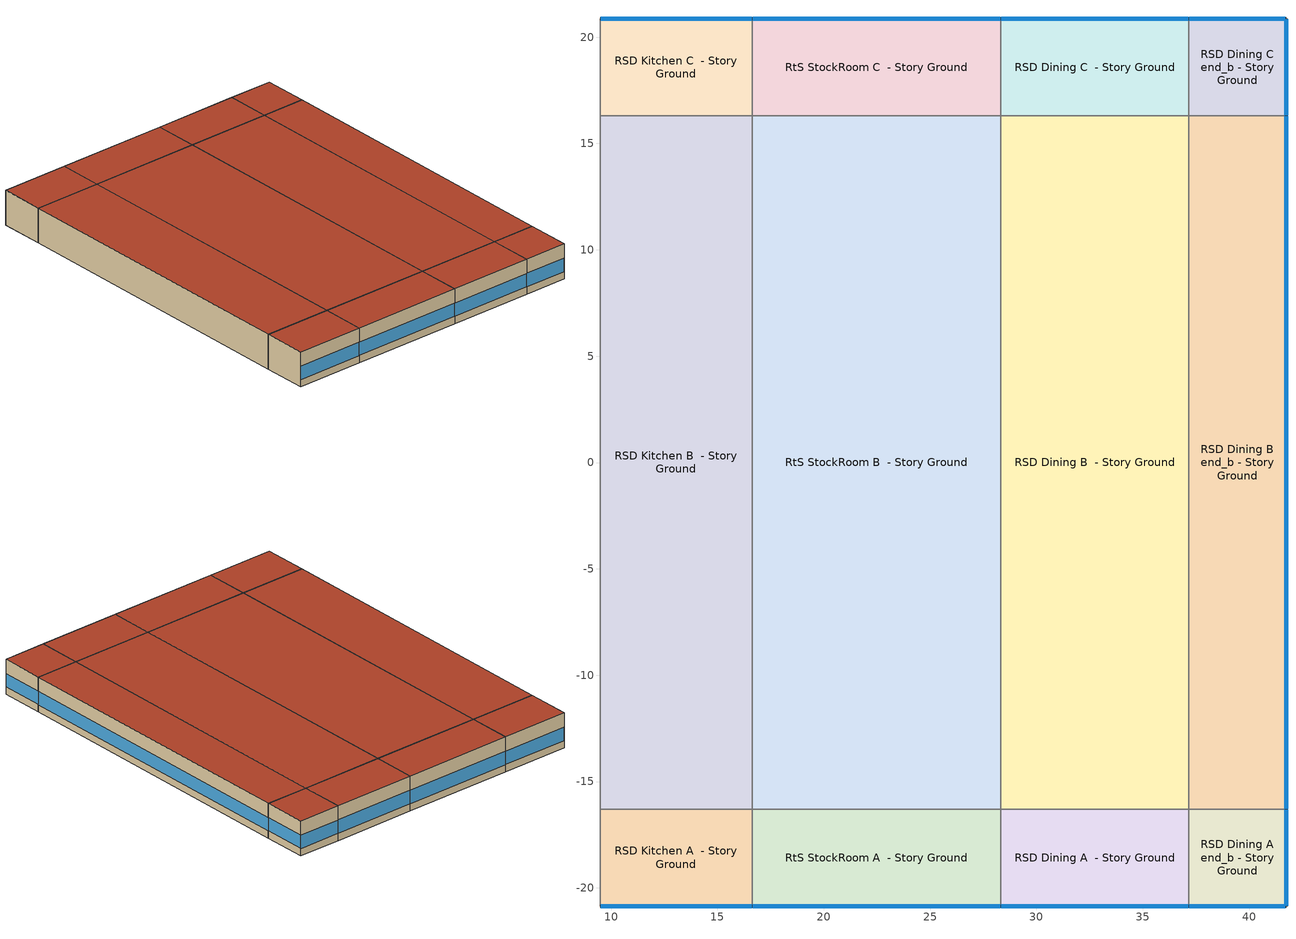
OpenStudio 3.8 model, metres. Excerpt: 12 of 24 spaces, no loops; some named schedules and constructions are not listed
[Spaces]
RSD Kitchen A  - Story Ground
 floor ground (Foundation F 126 Perim 716 Area 3276): 9.48,-20.87 9.48,-16.3 16.65,-16.3 16.65,-20.87 z0
 wall outside: 9.48,-20.87 16.65,-20.87 z0:3.66
 wall to RSD LobbyWaiting A  - Story Ground: 9.48,-16.3 9.48,-20.87 z0:3.66
 wall to RSD Kitchen B  - Story Ground: 16.65,-16.3 9.48,-16.3 z0:3.66
 wall to RtS StockRoom A  - Story Ground: 16.65,-20.87 16.65,-16.3 z0:3.66
 window (Window U-1.01 SHGC 0.74): 9.51,-20.87 16.62,-20.87 z0.76:2.16
 roof outside: 16.65,-20.87 16.65,-16.3 9.48,-16.3 9.48,-20.87 z3.66
RSD Kitchen B  - Story Ground
 floor ground (Foundation F 126 Perim 0 Area 23351): 9.48,-16.3 9.48,16.3 16.65,16.3 16.65,-16.3 z0
 wall to RSD LobbyWaiting B  - Story Ground: 9.48,16.3 9.48,-16.3 z0:3.66
 wall to RSD Kitchen C  - Story Ground: 16.65,16.3 9.48,16.3 z0:3.66
 wall to RtS StockRoom B  - Story Ground: 16.65,-16.3 16.65,16.3 z0:3.66
 roof outside: 16.65,-16.3 16.65,16.3 9.48,16.3 9.48,-16.3 z3.66
RSD Kitchen C  - Story Ground
 floor ground (Foundation F 126 Perim 716 Area 3276): 9.48,16.3 9.48,20.87 16.65,20.87 16.65,16.3 z0
 wall outside: 16.65,20.87 9.48,20.87 z0:3.66
 wall to RSD LobbyWaiting C  - Story Ground: 9.48,20.87 9.48,16.3 z0:3.66
 wall to RtS StockRoom C  - Story Ground: 16.65,16.3 16.65,20.87 z0:3.66
 window (Window U-1.01 SHGC 0.74): 16.62,20.87 9.51,20.87 z0.76:2.16
 roof outside: 16.65,16.3 16.65,20.87 9.48,20.87 9.48,16.3 z3.66
RtS StockRoom A  - Story Ground
 floor ground (Foundation F 126 Perim 1169 Area 5343): 16.65,-20.87 16.65,-16.3 28.33,-16.3 28.33,-20.87 z0
 wall outside: 16.65,-20.87 28.33,-20.87 z0:3.66
 wall to RtS StockRoom B  - Story Ground: 28.33,-16.3 16.65,-16.3 z0:3.66
 wall to RSD Dining A  - Story Ground: 28.33,-20.87 28.33,-16.3 z0:3.66
 window (Window U-1.01 SHGC 0.74): 16.67,-20.87 28.31,-20.87 z0.76:2.16
 roof outside: 28.33,-20.87 28.33,-16.3 16.65,-16.3 16.65,-20.87 z3.66
RtS StockRoom B  - Story Ground
 floor ground (Foundation F 126 Perim 0 Area 38088): 16.65,-16.3 16.65,16.3 28.33,16.3 28.33,-16.3 z0
 wall to RtS StockRoom C  - Story Ground: 28.33,16.3 16.65,16.3 z0:3.66
 wall to RSD Dining B  - Story Ground: 28.33,-16.3 28.33,16.3 z0:3.66
 roof outside: 28.33,-16.3 28.33,16.3 16.65,16.3 16.65,-16.3 z3.66
RtS StockRoom C  - Story Ground
 floor ground (Foundation F 126 Perim 1169 Area 5343): 16.65,16.3 16.65,20.87 28.33,20.87 28.33,16.3 z0
 wall outside: 28.33,20.87 16.65,20.87 z0:3.66
 wall to RSD Dining C  - Story Ground: 28.33,16.3 28.33,20.87 z0:3.66
 window (Window U-1.01 SHGC 0.74): 28.31,20.87 16.67,20.87 z0.76:2.16
 roof outside: 28.33,16.3 28.33,20.87 16.65,20.87 16.65,16.3 z3.66
RSD Dining A  - Story Ground
 floor ground (Foundation F 126 Perim 883 Area 4038): 28.33,-20.87 28.33,-16.3 37.16,-16.3 37.16,-20.87 z0
 wall outside: 28.33,-20.87 37.16,-20.87 z0:3.66
 wall to RSD Dining B  - Story Ground: 37.16,-16.3 28.33,-16.3 z0:3.66
 wall to RSD Dining A end_b - Story Ground: 37.16,-20.87 37.16,-16.3 z0:3.66
 window (Window U-1.01 SHGC 0.74): 28.36,-20.87 37.14,-20.87 z0.76:2.16
 roof outside: 37.16,-20.87 37.16,-16.3 28.33,-16.3 28.33,-20.87 z3.66
RSD Dining B  - Story Ground
 floor ground (Foundation F 126 Perim 0 Area 28789): 28.33,-16.3 28.33,16.3 37.16,16.3 37.16,-16.3 z0
 wall to RSD Dining C  - Story Ground: 37.16,16.3 28.33,16.3 z0:3.66
 wall to RSD Dining B end_b - Story Ground: 37.16,-16.3 37.16,16.3 z0:3.66
 roof outside: 37.16,-16.3 37.16,16.3 28.33,16.3 28.33,-16.3 z3.66
RSD Dining C  - Story Ground
 floor ground (Foundation F 126 Perim 883 Area 4038): 28.33,16.3 28.33,20.87 37.16,20.87 37.16,16.3 z0
 wall outside: 37.16,20.87 28.33,20.87 z0:3.66
 wall to RSD Dining C end_b - Story Ground: 37.16,16.3 37.16,20.87 z0:3.66
 window (Window U-1.01 SHGC 0.74): 37.14,20.87 28.36,20.87 z0.76:2.16
 roof outside: 37.16,16.3 37.16,20.87 28.33,20.87 28.33,16.3 z3.66
RSD Dining A end_b - Story Ground
 floor ground (Foundation F 126 Perim 914 Area 209): 37.16,-20.87 37.16,-16.3 41.74,-16.3 41.74,-20.87 z0
 wall outside: 37.16,-20.87 41.74,-20.87 41.74,-16.3 z0:3.66
 wall to RSD Dining B end_b - Story Ground: 41.74,-16.3 37.16,-16.3 z0:3.66
 window (Window U-1.01 SHGC 0.74): 37.19,-20.87 41.71,-20.87 / 41.74,-20.84 41.74,-16.32 z0.76:2.17
 roof outside: 41.74,-20.87 41.74,-16.3 37.16,-16.3 37.16,-20.87 z3.66
RSD Dining B end_b - Story Ground
 floor ground (Foundation F 126 Perim 3259 Area 14901): 37.16,-16.3 37.16,16.3 41.74,16.3 41.74,-16.3 z0
 wall outside: 41.74,-16.3 41.74,16.3 z0:3.66
 wall to RSD Dining C end_b - Story Ground: 41.74,16.3 37.16,16.3 z0:3.66
 window (Window U-1.01 SHGC 0.74): 41.74,-16.27 41.74,16.27 z0.76:2.15
 roof outside: 41.74,-16.3 41.74,16.3 37.16,16.3 37.16,-16.3 z3.66
RSD Dining C end_b - Story Ground
 floor ground (Foundation F 126 Perim 914 Area 209): 37.16,16.3 37.16,20.87 41.74,20.87 41.74,16.3 z0
 wall outside: 41.74,16.3 41.74,20.87 37.16,20.87 z0:3.66
 window (Window U-1.01 SHGC 0.74): 41.71,20.87 37.19,20.87 / 41.74,16.32 41.74,20.84 z0.76:2.17
 roof outside: 41.74,16.3 41.74,20.87 37.16,20.87 37.16,16.3 z3.66
[Schedule:Ruleset]
Name | Default Day Schedule | Summer Design Day Schedule | Winter Design Day Schedule
DEER Activity 161W/person | DEER Activity 161W/person Default | DEER Activity 161W/person Summer Design Day | DEER Activity 161W/person Winter Design Day
D17_RSD_Din_LF_Yr | D17_RSD_Din_LF_Yr Default | D17_RSD_Din_LF_Yr Summer Design Day | D17_RSD_Din_LF_Yr Winter Design Day
D_RSD_Ktchn_Occup_Yr | D_RSD_Ktchn_Occup_Yr Default | D_RSD_Ktchn_Occup_Yr Summer Design Day | D_RSD_Ktchn_Occup_Yr Winter Design Day
DEER Activity 220W/person | DEER Activity 220W/person Default | DEER Activity 220W/person Summer Design Day | DEER Activity 220W/person Winter Design Day
D17_RSD_Ktchn_LF_Yr | D17_RSD_Ktchn_LF_Yr Default | D17_RSD_Ktchn_LF_Yr Summer Design Day | D17_RSD_Ktchn_LF_Yr Winter Design Day
D_RSD_Ktchn_Misc_Yr | D_RSD_Ktchn_Misc_Yr Default | D_RSD_Ktchn_Misc_Yr Summer Design Day | D_RSD_Ktchn_Misc_Yr Winter Design Day
D_RSD_Ktchn_Cook_Yr | D_RSD_Ktchn_Cook_Yr Default | D_RSD_Ktchn_Cook_Yr Summer Design Day | D_RSD_Ktchn_Cook_Yr Winter Design Day
D17_RtS_Stock_LF_Yr | D17_RtS_Stock_LF_Yr Default | D17_RtS_Stock_LF_Yr Summer Design Day | D17_RtS_Stock_LF_Yr Winter Design Day
D17_RSD_Din_LF_Yr BPR Adjusted | D17_RSD_Din_LF_Yr Default 1 | D17_RSD_Din_LF_Yr Summer Design Day 1 | D17_RSD_Din_LF_Yr Winter Design Day 1
D17_RSD_Ktchn_LF_Yr BPR Adjusted | D17_RSD_Ktchn_LF_Yr Default 1 | D17_RSD_Ktchn_LF_Yr Summer Design Day 1 | D17_RSD_Ktchn_LF_Yr Winter Design Day 1
D17_RSD_LobWt_LF_Yr BPR Adjusted | D17_RSD_LobWt_LF_Yr Default 1 | D17_RSD_LobWt_LF_Yr Summer Design Day 1 | D17_RSD_LobWt_LF_Yr Winter Design Day 1
D17_RtS_Stock_LF_Yr BPR Adjusted | D17_RtS_Stock_LF_Yr Default 1 | D17_RtS_Stock_LF_Yr Summer Design Day 1 | D17_RtS_Stock_LF_Yr Winter Design Day 1
D_RSD_Ktchn_Misc_Yr BPR Adjusted | D_RSD_Ktchn_Misc_Yr Default 1 | D_RSD_Ktchn_Misc_Yr Summer Design Day 1 | D_RSD_Ktchn_Misc_Yr Winter Design Day 1
[Schedule:Day]
Clothing Schedule Default Winter Clothes; D_RSD_Din_Occup_Yr Summer Design Day; D17_RSD_Din_LF_Yr Summer Design Day; D_RSD_Din_Misc_Yr Summer Design Day; D_RSD_Ktchn_Occup_Yr Summer Design Day; D17_RSD_Ktchn_LF_Yr Summer Design Day; D_RSD_Ktchn_Misc_Yr Summer Design Day; D_RSD_Ktchn_Cook_Yr Summer Design Day; D17_RSD_LobWt_LF_Yr Summer Design Day; D17_RSD_Restrm_LF_Yr Summer Design Day; D_RtS_All_Occup_Yr Summer Design Day; D17_RtS_Sales_LF_Yr Summer Design Day; D_RtS_All_Misc_Yr Summer Design Day; D17_RtS_Stock_LF_Yr Summer Design Day; Building Hours of Operation NonResidential Winter Design Day; Building Hours of Operation NonResidential Summer Design Day; D17_RSD_Din_LF_Yr Summer Design Day 1; D17_RSD_Ktchn_LF_Yr Summer Design Day 1; D17_RSD_LobWt_LF_Yr Summer Design Day 1; D17_RSD_Restrm_LF_Yr Summer Design Day 1; D17_RtS_Sales_LF_Yr Summer Design Day 1; D17_RtS_Stock_LF_Yr Summer Design Day 1; D_RSD_Din_Misc_Yr Summer Design Day 1; D_RSD_Ktchn_Misc_Yr Summer Design Day 1; D_RtS_All_Misc_Yr Summer Design Day 1: 24, 0, 1
Clothing Schedule Summer Clothes: 24, 0, 0.5
Air Velocity Schedule Default: 24, 0, 0.2
Work Efficiency Schedule Default; D_RSD_Din_Occup_Yr Winter Design Day; D17_RSD_Din_LF_Yr Winter Design Day; D_RSD_Din_Misc_Yr Winter Design Day; D_RSD_Ktchn_Occup_Yr Winter Design Day; D17_RSD_Ktchn_LF_Yr Winter Design Day; D_RSD_Ktchn_Misc_Yr Winter Design Day; D_RSD_Ktchn_Cook_Yr Winter Design Day; D17_RSD_LobWt_LF_Yr Winter Design Day; D17_RSD_Restrm_LF_Yr Winter Design Day; D_RtS_All_Occup_Yr Winter Design Day; D17_RtS_Sales_LF_Yr Winter Design Day; D_RtS_All_Misc_Yr Winter Design Day; D17_RtS_Stock_LF_Yr Winter Design Day; D17_RSD_Din_LF_Yr Winter Design Day 1; D17_RSD_Ktchn_LF_Yr Winter Design Day 1; D17_RSD_LobWt_LF_Yr Winter Design Day 1; D17_RSD_Restrm_LF_Yr Winter Design Day 1; D17_RtS_Sales_LF_Yr Winter Design Day 1; D17_RtS_Stock_LF_Yr Winter Design Day 1; D_RSD_Din_Misc_Yr Winter Design Day 1; D_RSD_Ktchn_Misc_Yr Winter Design Day 1; D_RtS_All_Misc_Yr Winter Design Day 1: 24, 0, 0
D_RSD_Din_Occup_Yr Default; D_RSD_Ktchn_Occup_Yr Default: Average, 0, 15, 0.075, 0, 30, 0.0625, 0, 45, 0.05, 1, 0, 0.0375, 1, 15, 0.025, 1, 30, 0.0125, 1, 45, 0, 8, 0, 0, 8, 15, 0.025, 8, 30, 0.05, 8, 45, 0.075, 9, 0, 0.1, 9, 15, 0.125, 9, 30, 0.15, 9, 45, 0.175, 10, 0, 0.2, 11, 0, 0.2, 11, 15, 0.235, 11, 30, 0.27, 11, 45, 0.305, 12, 0, 0.34, 12, 15, 0.457778, 12, 30, 0.575556, 12, 45, 0.693333, 13, 0, 0.811111, 13, 7, 0.87, 13, 22, 0.8, 13, 37, 0.73, 13, 52, 0.66, 14, 7, 0.59, 14, 22, 0.5275, 14, 37, 0.465, 14, 52, 0.4025, 15, 7, 0.34, 17, 7, 0.34, 17, 22, 0.393333, 17, 37, 0.446667, 17, 52, 0.5, 18, 7, 0.553333, 18, 15, 0.58, 18, 30, 0.6225, 18, 45, 0.665, 19, 0, 0.7075, 19, 15, 0.75, 19, 30, 0.7075, 19, 45, 0.665, 20, 0, 0.6225, 20, 15, 0.58, 20, 30, 0.52, 20, 45, 0.46, 21, 0, 0.4, 21, 15, 0.34, 21, 30, 0.3185, 21, 45, 0.297, 22, 0, 0.2755, 22, 15, 0.254, 22, 30, 0.2155, 22, 45, 0.177, 23, 0, 0.1385, 23, 15, 0.1, 23, 45, 0.1, 24, 0, 0.0875
D_RSD_Din_Occup_Yr Wknd Day; D_RSD_Ktchn_Occup_Yr Wknd Day: Average, 0, 15, 0.4, 0, 30, 0.375, 0, 45, 0.35, 1, 0, 0.325, 1, 15, 0.3, 1, 30, 0.275, 1, 45, 0.25, 2, 0, 0.2125, 2, 15, 0.175, 2, 30, 0.1375, 2, 45, 0.1, 3, 0, 0.075, 3, 15, 0.05, 3, 30, 0.025, 3, 45, 0, 6, 45, 0, 7, 0, 0.0375, 7, 15, 0.075, 7, 30, 0.1125, 7, 45, 0.15, 8, 0, 0.175, 8, 15, 0.2, 8, 30, 0.225, 8, 45, 0.25, 9, 45, 0.25, 10, 0, 0.2725, 10, 15, 0.295, 10, 30, 0.3175, 10, 45, 0.34, 11, 0, 0.455, 11, 15, 0.57, 11, 30, 0.685, 11, 45, 0.8, 14, 15, 0.8, 14, 30, 0.75, 14, 45, 0.7, 15, 0, 0.65, 15, 15, 0.6, 15, 30, 0.55, 15, 45, 0.5, 16, 0, 0.45, 16, 15, 0.4, 16, 45, 0.4, 17, 0, 0.385, 17, 15, 0.37, 17, 30, 0.355, 17, 45, 0.34, 18, 0, 0.455, 18, 15, 0.57, 18, 30, 0.685, 18, 45, 0.8, 19, 0, 0.8125, 19, 15, 0.825, 19, 30, 0.8375, 19, 45, 0.85, 20, 0, 0.8625, 20, 15, 0.875, 20, 30, 0.8875, 20, 45, 0.9, 21, 0, 0.9125, 21, 15, 0.925, 21, 30, 0.9375, 21, 45, 0.95, 22, 0, 0.925, 22, 15, 0.9, 22, 30, 0.875, 22, 45, 0.85, 23, 0, 0.75, 23, 15, 0.65, 23, 30, 0.55, 23, 45, 0.45, 24, 0, 0.425
DEER Activity 161W/person Default; autogen DEER Activity 161W/person 0_day_sch: Average, 24, 0, 161
DEER Activity 161W/person Winter Design Day; DEER Activity 161W/person Summer Design Day: 24, 0, 161
D17_RSD_Din_LF_Yr Default; D17_RSD_LobWt_LF_Yr Default; D17_RSD_Restrm_LF_Yr Default: Average, 0, 15, 0.1761, 0, 30, 0.167075, 0, 45, 0.15805, 1, 0, 0.149025, 1, 15, 0.14, 7, 0, 0.14, 7, 15, 0.221125, 7, 30, 0.30225, 7, 45, 0.383375, 8, 0, 0.4645, 8, 15, 0.548375, 8, 30, 0.63225, 8, 45, 0.716125, 9, 0, 0.8, 21, 15, 0.8, 21, 30, 0.752175, 21, 45, 0.70435, 22, 0, 0.656525, 22, 15, 0.6087, 22, 30, 0.57265, 22, 45, 0.5366, 23, 0, 0.50055, 23, 15, 0.4645, 23, 30, 0.3924, 23, 45, 0.3203, 24, 0, 0.2482
D17_RSD_Din_LF_Yr Wknd Day; D17_RSD_LobWt_LF_Yr Wknd Day; D17_RSD_Restrm_LF_Yr Wknd Day: Average, 0, 15, 0.8, 0, 30, 0.75322, 0, 45, 0.706439, 1, 0, 0.659659, 1, 15, 0.612879, 1, 30, 0.566098, 1, 45, 0.519318, 2, 0, 0.472538, 2, 15, 0.425758, 2, 30, 0.377538, 2, 45, 0.329318, 3, 0, 0.281098, 3, 15, 0.232879, 3, 30, 0.184659, 3, 45, 0.136439, 4, 0, 0.0882197, 4, 15, 0.04, 5, 45, 0.04, 6, 0, 0.133417, 6, 15, 0.226833, 6, 30, 0.32025, 6, 45, 0.413667, 7, 0, 0.51025, 7, 15, 0.606833, 7, 30, 0.703417, 7, 45, 0.8, 24, 0, 0.8
D_RSD_Din_Misc_Yr Default; D_RSD_Ktchn_Misc_Yr Default: Average, 0, 15, 0.85, 0, 30, 0.675, 0, 45, 0.5, 1, 0, 0.325, 1, 15, 0.15, 5, 0, 0.15, 5, 15, 0.1875, 5, 30, 0.225, 5, 45, 0.2625, 6, 0, 0.3, 6, 15, 0.3375, 6, 30, 0.375, 6, 45, 0.4125, 7, 0, 0.45, 7, 15, 0.4625, 7, 30, 0.475, 7, 45, 0.4875, 8, 0, 0.5, 10, 0, 0.5, 10, 15, 0.575, 10, 30, 0.65, 10, 45, 0.725, 11, 0, 0.8, 11, 15, 0.85, 11, 30, 0.9, 11, 45, 0.95, 12, 0, 1, 22, 15, 1, 22, 30, 0.9875, 22, 45, 0.975, 23, 0, 0.9625, 23, 15, 0.95, 23, 30, 0.925, 23, 45, 0.9, 24, 0, 0.875
D_RSD_Din_Misc_Yr Wknd Day; D_RSD_Ktchn_Misc_Yr Wknd Day: Average, 0, 45, 1, 1, 0, 0.985294, 1, 15, 0.970588, 1, 30, 0.955882, 1, 45, 0.941176, 2, 0, 0.852941, 2, 15, 0.764706, 2, 30, 0.676471, 2, 45, 0.588235, 3, 0, 0.441176, 3, 15, 0.294118, 3, 30, 0.147059, 3, 45, 0, 4, 0, 0.0441176, 4, 15, 0.0882353, 4, 30, 0.132353, 4, 45, 0.176471, 5, 0, 0.220588, 5, 15, 0.264706, 5, 30, 0.308824, 5, 45, 0.352941, 6, 0, 0.367647, 6, 15, 0.382353, 6, 30, 0.397059, 6, 45, 0.411765, 8, 45, 0.411765, 9, 0, 0.5, 9, 15, 0.588235, 9, 30, 0.676471, 9, 45, 0.764706, 10, 0, 0.823529, 10, 15, 0.882353, 10, 30, 0.941176, 10, 45, 1, 24, 0, 1
D_RSD_All_C_Inf_Yr Default; D_RSD_All_C_Inf_Yr Winter Design Day; D_RSD_All_C_Inf_Yr Summer Design Day: 9, 0, 1, 23, 0, 0.5, 24, 0, 1
DEER Activity 220W/person Default; autogen DEER Activity 220W/person 0_day_sch: Average, 24, 0, 220
DEER Activity 220W/person Winter Design Day; DEER Activity 220W/person Summer Design Day: 24, 0, 220
D17_RSD_Ktchn_LF_Yr Default: Average, 0, 15, 0.2, 0, 30, 0.1625, 0, 45, 0.125, 1, 0, 0.0875, 1, 15, 0.05, 5, 30, 0.05, 5, 45, 0.10625, 6, 0, 0.1625, 6, 15, 0.21875, 6, 30, 0.275, 6, 45, 0.33125, 7, 0, 0.3875, 7, 15, 0.44375, 7, 30, 0.5, 7, 45, 0.5375, 8, 0, 0.575, 8, 15, 0.6125, 8, 30, 0.65, 8, 45, 0.6875, 9, 0, 0.725, 9, 15, 0.7625, 9, 30, 0.8, 21, 15, 0.8, 21, 30, 0.752175, 21, 45, 0.70435, 22, 0, 0.656525, 22, 15, 0.6087, 22, 30, 0.581525, 22, 45, 0.55435, 23, 0, 0.527175, 23, 15, 0.5, 23, 30, 0.425, 23, 45, 0.35, 24, 0, 0.275
D17_RSD_Ktchn_LF_Yr Wknd Day: Average, 0, 15, 0.8, 0, 30, 0.762, 0, 45, 0.724, 1, 0, 0.686, 1, 15, 0.648, 1, 30, 0.61, 1, 45, 0.572, 2, 0, 0.534, 2, 15, 0.496, 2, 30, 0.439, 2, 45, 0.382, 3, 0, 0.325, 3, 15, 0.268, 3, 30, 0.211, 3, 45, 0.154, 4, 0, 0.097, 4, 15, 0.04, 4, 30, 0.097, 4, 45, 0.154, 5, 0, 0.211, 5, 15, 0.268, 5, 30, 0.325, 5, 45, 0.382, 6, 0, 0.439, 6, 15, 0.496, 6, 30, 0.534, 6, 45, 0.572, 7, 0, 0.61, 7, 15, 0.648, 7, 30, 0.686, 7, 45, 0.724, 8, 0, 0.762, 8, 15, 0.8, 24, 0, 0.8
D_RSD_Ktchn_Cook_Yr Default; autogen D_RSD_Ktchn_Cook_Yr 0_day_sch: Average, 0, 15, 0.05925, 0, 30, 0, 6, 30, 0, 6, 45, 0.074, 7, 0, 0.148, 7, 15, 0.222, 7, 30, 0.296, 7, 45, 0.3495, 8, 0, 0.403, 8, 15, 0.4565, 8, 30, 0.51, 8, 45, 0.5175, 9, 0, 0.525, 9, 15, 0.5325, 9, 30, 0.54, 9, 45, 0.52, 10, 0, 0.5, 10, 15, 0.48, 10, 30, 0.46, 10, 45, 0.455, 11, 0, 0.45, 11, 15, 0.445, 11, 30, 0.44, 11, 45, 0.4375, 12, 0, 0.435, 12, 15, 0.4325, 12, 30, 0.43, 12, 45, 0.455, 13, 0, 0.48, 13, 15, 0.505, 13, 30, 0.53, 13, 45, 0.52, 14, 0, 0.51, 14, 15, 0.5, 14, 30, 0.49, 17, 30, 0.49, 17, 45, 0.505, 18, 0, 0.52, 18, 15, 0.535, 18, 30, 0.55, 18, 45, 0.5375, 19, 0, 0.525, 19, 15, 0.5125, 19, 30, 0.5, 19, 45, 0.4575, 20, 0, 0.415, 20, 15, 0.3725, 20, 30, 0.33, 20, 45, 0.32875, 21, 0, 0.3275, 21, 15, 0.32625, 21, 30, 0.325, 21, 45, 0.31025, 22, 0, 0.2955, 22, 15, 0.28075, 22, 30, 0.266, 22, 45, 0.25875, 23, 0, 0.2515, 23, 15, 0.24425, 23, 30, 0.237, 23, 45, 0.17775, 24, 0, 0.1185
DEER Activity 147W/person Default; autogen DEER Activity 147W/person 0_day_sch: Average, 24, 0, 147
DEER Activity 147W/person Winter Design Day; DEER Activity 147W/person Summer Design Day: 24, 0, 147
D_RtS_All_Occup_Yr Default: Average, 8, 0, 0, 8, 15, 0.0125, 8, 30, 0.025, 8, 45, 0.0375, 9, 0, 0.05, 9, 15, 0.0875, 9, 30, 0.125, 9, 45, 0.1625, 10, 0, 0.2, 10, 15, 0.3, 10, 30, 0.4, 10, 45, 0.5, 11, 0, 0.6, 20, 15, 0.6, 20, 30, 0.4625, 20, 45, 0.325, 21, 0, 0.1875, 21, 15, 0.05, 21, 30, 0.0375, 21, 45, 0.025, 22, 0, 0.0125, 22, 15, 0, 24, 0, 0
D_RtS_All_Occup_Yr Sat Day: Average, 6, 45, 0, 7, 0, 0.0125, 7, 15, 0.025, 7, 30, 0.0375, 7, 45, 0.05, 8, 0, 0.0625, 8, 15, 0.075, 8, 30, 0.0875, 8, 45, 0.1, 9, 0, 0.25, 9, 15, 0.4, 9, 30, 0.55, 9, 45, 0.7, 10, 0, 0.625, 10, 15, 0.55, 10, 30, 0.475, 10, 45, 0.4, 11, 0, 0.475, 11, 15, 0.55, 11, 30, 0.625, 11, 45, 0.7, 14, 15, 0.7, 14, 30, 0.725, 14, 45, 0.75, 15, 0, 0.775, 15, 15, 0.8, 15, 30, 0.825, 15, 45, 0.85, 16, 0, 0.875, 16, 15, 0.9, 17, 45, 0.9, 18, 0, 0.875, 18, 15, 0.85, 18, 30, 0.825, 18, 45, 0.8, 19, 0, 0.791667, 19, 15, 0.783333, 19, 30, 0.775, 19, 45, 0.766667, 20, 0, 0.758333, 20, 15, 0.75, 20, 30, 0.741667, 20, 45, 0.733333, 21, 0, 0.725, 21, 15, 0.716667, 21, 30, 0.708333, 21, 45, 0.7, 22, 0, 0.6875, 22, 15, 0.675, 22, 30, 0.6625, 22, 45, 0.65, 23, 0, 0.4875, 23, 15, 0.325, 23, 30, 0.1625, 23, 45, 0, 24, 0, 0
D_RtS_All_Occup_Yr Sun Day: Average, 7, 45, 0, 8, 0, 0.0125, 8, 15, 0.025, 8, 30, 0.0375, 8, 45, 0.05, 9, 0, 0.1375, 9, 15, 0.225, 9, 30, 0.3125, 9, 45, 0.4, 10, 0, 0.475, 10, 15, 0.55, 10, 30, 0.625, 10, 45, 0.7, 11, 0, 0.75, 11, 15, 0.8, 11, 30, 0.85, 11, 45, 0.9, 12, 0, 0.904167, 12, 15, 0.908333, 12, 30, 0.9125, 12, 45, 0.916667, 13, 0, 0.920833, 13, 15, 0.925, 13, 30, 0.929167, 13, 45, 0.933333, 14, 0, 0.9375, 14, 15, 0.941667, 14, 30, 0.945833, 14, 45, 0.95, 15, 45, 0.95, 16, 0, 0.9375, 16, 15, 0.925, 16, 30, 0.9125, 16, 45, 0.9, 17, 0, 0.85, 17, 15, 0.8, 17, 30, 0.75, 17, 45, 0.7, 18, 0, 0.6, 18, 15, 0.5, 18, 30, 0.4, 18, 45, 0.3, 19, 0, 0.283333, 19, 15, 0.266667, 19, 30, 0.25, 19, 45, 0.233333, 20, 0, 0.216667, 20, 15, 0.2, 20, 30, 0.183333, 20, 45, 0.166667, 21, 0, 0.15, 21, 15, 0.133333, 21, 30, 0.116667, 21, 45, 0.1, 22, 0, 0.0875, 22, 15, 0.075, 22, 30, 0.0625, 22, 45, 0.05, 23, 0, 0.0375, 23, 15, 0.025, 23, 30, 0.0125, 23, 45, 0, 24, 0, 0
DEER Activity 132W/person Default; autogen DEER Activity 132W/person 0_day_sch: Average, 24, 0, 132
DEER Activity 132W/person Winter Design Day; DEER Activity 132W/person Summer Design Day: 24, 0, 132
D17_RtS_Sales_LF_Yr Default: Average, 6, 0, 0.15, 6, 15, 0.175, 6, 30, 0.2, 6, 45, 0.225, 7, 0, 0.25, 7, 15, 0.2825, 7, 30, 0.315, 7, 45, 0.3475, 8, 0, 0.38, 8, 15, 0.41, 8, 30, 0.44, 8, 45, 0.47, 9, 0, 0.5, 9, 15, 0.5475, 9, 30, 0.595, 9, 45, 0.6425, 10, 0, 0.69, 10, 15, 0.7175, 10, 30, 0.745, 10, 45, 0.7725, 11, 0, 0.8, 11, 15, 0.8125, 11, 30, 0.825, 11, 45, 0.8375, 12, 0, 0.85, 12, 37, 0.85, 12, 52, 0.85125, 13, 7, 0.8525, 13, 22, 0.85375, 13, 37, 0.855, 13, 52, 0.85625, 14, 7, 0.8575, 14, 22, 0.85875, 14, 37, 0.86, 16, 7, 0.86, 16, 22, 0.8575, 16, 37, 0.855, 16, 52, 0.8525, 17, 7, 0.85, 17, 22, 0.838889, 17, 37, 0.827778, 17, 52, 0.816667, 18, 7, 0.805556, 18, 15, 0.8, 18, 30, 0.775, 18, 45, 0.75, 19, 0, 0.725, 19, 15, 0.7, 19, 30, 0.6375, 19, 45, 0.575, 20, 0, 0.5125, 20, 15, 0.45, 20, 30, 0.4125, 20, 45, 0.375, 21, 0, 0.3375, 21, 15, 0.3, 21, 30, 0.2875, 21, 45, 0.275, 22, 0, 0.2625, 22, 15, 0.25, 22, 30, 0.225, 22, 45, 0.2, 23, 0, 0.175, 23, 15, 0.15, 24, 0, 0.15
D17_RtS_Sales_LF_Yr Wknd Day: Average, 0, 15, 0.068, 0, 30, 0.049, 0, 45, 0.03, 4, 45, 0.03, 5, 0, 0.049, 5, 15, 0.068, 5, 30, 0.087, 5, 45, 0.106, 6, 0, 0.137667, 6, 15, 0.169333, 6, 30, 0.201, 6, 45, 0.232667, 7, 0, 0.270667, 7, 15, 0.308667, 7, 30, 0.346667, 7, 45, 0.384667, 8, 0, 0.406833, 8, 15, 0.429, 8, 30, 0.451167, 8, 45, 0.473333, 9, 0, 0.489167, 9, 15, 0.505, 9, 30, 0.520833, 9, 45, 0.536667, 10, 0, 0.5525, 10, 15, 0.568333, 10, 30, 0.584167, 10, 45, 0.6, 15, 45, 0.6, 16, 0, 0.584167, 16, 15, 0.568333, 16, 30, 0.5525, 16, 45, 0.536667, 17, 0, 0.520833, 17, 15, 0.505, 17, 30, 0.489167, 17, 45, 0.473333, 18, 0, 0.4575, 18, 15, 0.441667, 18, 30, 0.425833, 18, 45, 0.41, 19, 0, 0.403667, 19, 15, 0.397333, 19, 30, 0.391, 19, 45, 0.384667, 20, 0, 0.378333, 20, 15, 0.372, 20, 30, 0.365667, 20, 45, 0.359333, 21, 0, 0.353, 21, 15, 0.346667, 21, 30, 0.340333, 21, 45, 0.334, 22, 0, 0.327667, 22, 15, 0.321333, 22, 30, 0.315, 22, 45, 0.308667, 23, 0, 0.258, 23, 15, 0.207333, 23, 30, 0.156667, 23, 45, 0.106, 24, 0, 0.087
D_RtS_All_Misc_Yr Default: Average, 8, 0, 0.4, 8, 15, 0.45, 8, 30, 0.5, 8, 45, 0.55, 9, 0, 0.6, 9, 15, 0.675, 9, 30, 0.75, 9, 45, 0.825, 10, 0, 0.9, 17, 7, 0.9, 17, 22, 0.877778, 17, 37, 0.855556, 17, 52, 0.833333, 18, 7, 0.811111, 18, 15, 0.8, 18, 30, 0.775, 18, 45, 0.75, 19, 0, 0.725, 19, 15, 0.7, 20, 15, 0.7, 20, 30, 0.675, 20, 45, 0.65, 21, 0, 0.625, 21, 15, 0.6, 21, 30, 0.55, 21, 45, 0.5, 22, 0, 0.45, 22, 15, 0.4, 24, 0, 0.4
D_RtS_All_Misc_Yr Sat Day: Average, 6, 45, 0, 7, 0, 0.09, 7, 15, 0.18, 7, 30, 0.27, 7, 45, 0.36, 8, 0, 0.495, 8, 15, 0.63, 8, 30, 0.765, 8, 45, 0.9, 17, 45, 0.9, 18, 0, 0.81, 18, 15, 0.72, 18, 30, 0.63, 18, 45, 0.54, 19, 0, 0.51, 19, 15, 0.48, 19, 30, 0.45, 19, 45, 0.42, 20, 0, 0.39, 20, 15, 0.36, 20, 30, 0.33, 20, 45, 0.3, 21, 0, 0.27, 21, 15, 0.24, 21, 30, 0.21, 21, 45, 0.18, 22, 0, 0.2025, 22, 15, 0.225, 22, 30, 0.2475, 22, 45, 0.27, 23, 0, 0.2025, 23, 15, 0.135, 23, 30, 0.0675, 23, 45, 0, 24, 0, 0
D_RtS_All_Misc_Yr Sun Day: Average, 7, 45, 0, 8, 0, 0.09, 8, 15, 0.18, 8, 30, 0.27, 8, 45, 0.36, 9, 0, 0.405, 9, 15, 0.45, 9, 30, 0.495, 9, 45, 0.54, 10, 0, 0.63, 10, 15, 0.72, 10, 30, 0.81, 10, 45, 0.9, 16, 45, 0.9, 17, 0, 0.855, 17, 15, 0.81, 17, 30, 0.765, 17, 45, 0.72, 18, 0, 0.675, 18, 15, 0.63, 18, 30, 0.585, 18, 45, 0.54, 19, 0, 0.525, 19, 15, 0.51, 19, 30, 0.495, 19, 45, 0.48, 20, 0, 0.465, 20, 15, 0.45, 20, 30, 0.435, 20, 45, 0.42, 21, 0, 0.405, 21, 15, 0.39, 21, 30, 0.375, 21, 45, 0.36, 22, 0, 0.315, 22, 15, 0.27, 22, 30, 0.225, 22, 45, 0.18, 23, 0, 0.135, 23, 15, 0.09, 23, 30, 0.045, 23, 45, 0, 24, 0, 0
D_RtS_All_C_Inf_Yr Default; D_RtS_All_C_Inf_Yr Winter Design Day; D_RtS_All_C_Inf_Yr Summer Design Day: 8, 0, 1, 21, 0, 0.5, 24, 0, 1
D17_RtS_Stock_LF_Yr Default: Average, 0, 15, 0.0921, 0, 30, 0.088125, 0, 45, 0.08415, 1, 0, 0.080175, 1, 15, 0.0762, 1, 30, 0.074175, 1, 45, 0.07215, 2, 0, 0.070125, 2, 15, 0.0681, 2, 30, 0.0671, 2, 45, 0.0661, 3, 0, 0.0651, 3, 15, 0.064925, 3, 30, 0.06475, 3, 45, 0.064575, 4, 0, 0.0644, 4, 15, 0.066375, 4, 30, 0.06835, 4, 45, 0.070325, 5, 0, 0.0723, 5, 15, 0.07705, 5, 30, 0.0818, 5, 45, 0.08655, 6, 0, 0.0913, 6, 15, 0.109375, 6, 30, 0.12745, 6, 45, 0.145525, 7, 0, 0.1636, 7, 15, 0.19085, 7, 30, 0.2181, 7, 45, 0.24535, 8, 0, 0.2726, 8, 15, 0.3003, 8, 30, 0.328, 8, 45, 0.3557, 9, 0, 0.3834, 9, 15, 0.409675, 9, 30, 0.43595, 9, 45, 0.462225, 10, 0, 0.4885, 10, 15, 0.513825, 10, 30, 0.53915, 10, 45, 0.564475, 11, 0, 0.5898, 11, 15, 0.59785, 11, 30, 0.6059, 11, 45, 0.61395, 12, 0, 0.622, 12, 15, 0.622089, 12, 30, 0.622178, 12, 45, 0.622267, 13, 0, 0.622356, 13, 7, 0.6224, 13, 22, 0.6245, 13, 37, 0.6266, 13, 52, 0.6287, 14, 7, 0.6308, 14, 22, 0.632425, 14, 37, 0.63405, 14, 52, 0.635675, 15, 7, 0.6373, 15, 22, 0.635575, 15, 37, 0.63385, 15, 52, 0.632125, 16, 7, 0.6304, 16, 22, 0.62285, 16, 37, 0.6153, 16, 52, 0.60775, 17, 7, 0.6002, 17, 22, 0.577244, 17, 37, 0.554289, 17, 52, 0.531333, 18, 7, 0.508378, 18, 15, 0.4969, 18, 30, 0.4528, 18, 45, 0.4087, 19, 0, 0.3646, 19, 15, 0.3205, 19, 30, 0.29145, 19, 45, 0.2624, 20, 0, 0.23335, 20, 15, 0.2043, 20, 30, 0.1917, 20, 45, 0.1791, 21, 0, 0.1665, 21, 15, 0.1539, 21, 30, 0.146975, 21, 45, 0.14005, 22, 0, 0.133125, 22, 15, 0.1262, 22, 30, 0.12115, 22, 45, 0.1161, 23, 0, 0.11105, 23, 15, 0.106, 23, 30, 0.102525, 23, 45, 0.09905, 24, 0, 0.095575
D17_RtS_Stock_LF_Yr Wknd Day: Average, 0, 15, 0.0930527, 0, 30, 0.0910345, 0, 45, 0.0890162, 1, 0, 0.0827091, 1, 15, 0.076402, 1, 30, 0.0700949, 1, 45, 0.0637879, 2, 0, 0.0587983, 2, 15, 0.0538086, 2, 30, 0.048819, 2, 45, 0.0216285, 3, 0, 0.0215164, 3, 15, 0.0214043, 3, 30, 0.0212921, 3, 45, 0.02118, 4, 0, 0.0223293, 4, 15, 0.0234786, 4, 30, 0.0246279, 4, 45, 0.0257772, 5, 0, 0.0323085, 5, 15, 0.0388398, 5, 30, 0.0453712, 5, 45, 0.0519025, 6, 0, 0.0660864, 6, 15, 0.0802704, 6, 30, 0.0944543, 6, 45, 0.108638, 7, 0, 0.125317, 7, 15, 0.141996, 7, 30, 0.158674, 7, 45, 0.175353, 8, 0, 0.194022, 8, 15, 0.212691, 8, 30, 0.23136, 8, 45, 0.250029, 9, 0, 0.272398, 9, 15, 0.294767, 9, 30, 0.317136, 9, 45, 0.339506, 10, 0, 0.349569, 10, 15, 0.359632, 10, 30, 0.369695, 10, 45, 0.379759, 11, 0, 0.385982, 11, 15, 0.392205, 11, 30, 0.398428, 11, 45, 0.404651, 12, 0, 0.40623, 12, 15, 0.407809, 12, 30, 0.409388, 12, 45, 0.410967, 13, 0, 0.412546, 13, 15, 0.414125, 13, 30, 0.415704, 13, 45, 0.417284, 14, 0, 0.418863, 14, 15, 0.420442, 14, 30, 0.422021, 14, 45, 0.4236, 15, 0, 0.422002, 15, 15, 0.420404, 15, 30, 0.418807, 15, 45, 0.417209, 16, 0, 0.412023, 16, 15, 0.406837, 16, 30, 0.401651, 16, 45, 0.396466, 17, 0, 0.381889, 17, 15, 0.367313, 17, 30, 0.352736, 17, 45, 0.33816, 18, 0, 0.311923, 18, 15, 0.285685, 18, 30, 0.259448, 18, 45, 0.23321, 19, 0, 0.228566, 19, 15, 0.223922, 19, 30, 0.219279, 19, 45, 0.214635, 20, 0, 0.209991, 20, 15, 0.205347, 20, 30, 0.200703, 20, 45, 0.196059, 21, 0, 0.191415, 21, 15, 0.186771, 21, 30, 0.182127, 21, 45, 0.177484, 22, 0, 0.162206, 22, 15, 0.146929, 22, 30, 0.131652, 22, 45, 0.116375, 23, 0, 0.111554, 23, 15, 0.106732, 23, 30, 0.101911, 23, 45, 0.0970893, 24, 0, 0.095071
D_RSD_All_HTemp_Yr Default; D_RtS_All_HTemp_Yr Default; autogen D_RSD_All_HTemp_Yr 0_day_sch; autogen D_RtS_All_HTemp_Yr 0_day_sch: Average, 24, 0, 19.4444
D_RSD_All_CTemp_Yr Default; D_RtS_All_CTemp_Yr Default; autogen D_RSD_All_CTemp_Yr 0_day_sch; autogen D_RtS_All_CTemp_Yr 0_day_sch: Average, 24, 0, 21.6667
Building Hours of Operation NonResidential Default: 9, 30, 0, 20, 45, 1, 24, 0, 0
Building Hours of Operation NonResidential Sunday: 9, 15, 0, 23, 15, 1, 24, 0, 0
D17_RSD_Din_LF_Yr Default 1; D17_RSD_LobWt_LF_Yr Default 1; D17_RSD_Restrm_LF_Yr Default 1: No, 0, 15, 0.384067, 0, 30, 0.37805, 0, 45, 0.372033, 1, 0, 0.366017, 1, 15, 0.36, 7, 0, 0.36, 7, 15, 0.414083, 7, 30, 0.468167, 7, 45, 0.52225, 8, 0, 0.576333, 8, 15, 0.63225, 8, 30, 0.688167, 8, 45, 0.744083, 9, 0, 0.8, 21, 15, 0.8, 21, 30, 0.768117, 21, 45, 0.736233, 22, 0, 0.70435, 22, 15, 0.672467, 22, 30, 0.648433, 22, 45, 0.6244, 23, 0, 0.600367, 23, 15, 0.576333, 23, 30, 0.528267, 23, 45, 0.4802, 24, 0, 0.432133
D17_RSD_Ktchn_LF_Yr Default 1: No, 0, 15, 0.448, 0, 30, 0.426, 0, 45, 0.404, 1, 0, 0.382, 1, 15, 0.36, 5, 30, 0.36, 5, 45, 0.393, 6, 0, 0.426, 6, 15, 0.459, 6, 30, 0.492, 6, 45, 0.525, 7, 0, 0.558, 7, 15, 0.591, 7, 30, 0.624, 7, 45, 0.646, 8, 0, 0.668, 8, 15, 0.69, 8, 30, 0.712, 8, 45, 0.734, 9, 0, 0.756, 9, 15, 0.778, 9, 30, 0.8, 21, 15, 0.8, 21, 30, 0.771943, 21, 45, 0.743885, 22, 0, 0.715828, 22, 15, 0.687771, 22, 30, 0.671828, 22, 45, 0.655885, 23, 0, 0.639943, 23, 15, 0.624, 23, 30, 0.58, 23, 45, 0.536, 24, 0, 0.492
D17_RtS_Sales_LF_Yr Default 1: No, 6, 0, 0.387, 6, 15, 0.403655, 6, 30, 0.42031, 6, 45, 0.436965, 7, 0, 0.45362, 7, 15, 0.475271, 7, 30, 0.496923, 7, 45, 0.518574, 8, 0, 0.540225, 8, 15, 0.560211, 8, 30, 0.580197, 8, 45, 0.600183, 9, 0, 0.620169, 9, 15, 0.651813, 9, 30, 0.683458, 9, 45, 0.715102, 10, 0, 0.746746, 10, 15, 0.765067, 10, 30, 0.783387, 10, 45, 0.801708, 11, 0, 0.820028, 11, 15, 0.828356, 11, 30, 0.836683, 11, 45, 0.845011, 12, 0, 0.853338, 12, 37, 0.853338, 12, 52, 0.854171, 13, 7, 0.855004, 13, 22, 0.855836, 13, 37, 0.856669, 13, 52, 0.857502, 14, 7, 0.858335, 14, 22, 0.859167, 14, 37, 0.86, 16, 7, 0.86, 16, 22, 0.858335, 16, 37, 0.856669, 16, 52, 0.855004, 17, 7, 0.853338, 17, 22, 0.845936, 17, 37, 0.838534, 17, 52, 0.831131, 18, 7, 0.823729, 18, 15, 0.820028, 18, 30, 0.803373, 18, 45, 0.786718, 19, 0, 0.770063, 19, 15, 0.753408, 19, 30, 0.711771, 19, 45, 0.670134, 20, 0, 0.628496, 20, 15, 0.586859, 20, 30, 0.561877, 20, 45, 0.536894, 21, 0, 0.511912, 21, 15, 0.48693, 21, 30, 0.478602, 21, 45, 0.470275, 22, 0, 0.461947, 22, 15, 0.45362, 22, 30, 0.436965, 22, 45, 0.42031, 23, 0, 0.403655, 23, 15, 0.387, 24, 0, 0.387
D17_RtS_Stock_LF_Yr Default 1: No, 0, 15, 0.303733, 0, 30, 0.301301, 0, 45, 0.298869, 1, 0, 0.296437, 1, 15, 0.294005, 1, 30, 0.292766, 1, 45, 0.291527, 2, 0, 0.290288, 2, 15, 0.289049, 2, 30, 0.288437, 2, 45, 0.287825, 3, 0, 0.287213, 3, 15, 0.287106, 3, 30, 0.286999, 3, 45, 0.286892, 4, 0, 0.286785, 4, 15, 0.287993, 4, 30, 0.289202, 4, 45, 0.29041, 5, 0, 0.291618, 5, 15, 0.294525, 5, 30, 0.297431, 5, 45, 0.300337, 6, 0, 0.303243, 6, 15, 0.314302, 6, 30, 0.325361, 6, 45, 0.336419, 7, 0, 0.347478, 7, 15, 0.36415, 7, 30, 0.380823, 7, 45, 0.397495, 8, 0, 0.414167, 8, 15, 0.431115, 8, 30, 0.448062, 8, 45, 0.46501, 9, 0, 0.481957, 9, 15, 0.498033, 9, 30, 0.514109, 9, 45, 0.530185, 10, 0, 0.54626, 10, 15, 0.561755, 10, 30, 0.577249, 10, 45, 0.592744, 11, 0, 0.608238, 11, 15, 0.613163, 11, 30, 0.618089, 11, 45, 0.623014, 12, 0, 0.627939, 12, 15, 0.627993, 12, 30, 0.628048, 12, 45, 0.628102, 13, 0, 0.628157, 13, 7, 0.628184, 13, 22, 0.629469, 13, 37, 0.630753, 13, 52, 0.632038, 14, 7, 0.633323, 14, 22, 0.634317, 14, 37, 0.635312, 14, 52, 0.636306, 15, 7, 0.6373, 15, 22, 0.636245, 15, 37, 0.635189, 15, 52, 0.634134, 16, 7, 0.633078, 16, 22, 0.628459, 16, 37, 0.62384, 16, 52, 0.619221, 17, 7, 0.614601, 17, 22, 0.600556, 17, 37, 0.586512, 17, 52, 0.572467, 18, 7, 0.558422, 18, 15, 0.5514, 18, 30, 0.524418, 18, 45, 0.497437, 19, 0, 0.470455, 19, 15, 0.443474, 19, 30, 0.4257, 19, 45, 0.407927, 20, 0, 0.390153, 20, 15, 0.372379, 20, 30, 0.36467, 20, 45, 0.356961, 21, 0, 0.349252, 21, 15, 0.341543, 21, 30, 0.337307, 21, 45, 0.33307, 22, 0, 0.328833, 22, 15, 0.324596, 22, 30, 0.321506, 22, 45, 0.318416, 23, 0, 0.315327, 23, 15, 0.312237, 23, 30, 0.310111, 23, 45, 0.307985, 24, 0, 0.305859
D_RSD_Din_Misc_Yr Default 1; D_RSD_Ktchn_Misc_Yr Default 1: No, 0, 15, 0.991176, 0, 30, 0.980882, 0, 45, 0.970588, 1, 0, 0.960294, 1, 15, 0.95, 5, 0, 0.95, 5, 15, 0.952206, 5, 30, 0.954412, 5, 45, 0.956618, 6, 0, 0.958824, 6, 15, 0.961029, 6, 30, 0.963235, 6, 45, 0.965441, 7, 0, 0.967647, 7, 15, 0.968382, 7, 30, 0.969118, 7, 45, 0.969853, 8, 0, 0.970588, 10, 0, 0.970588, 10, 15, 0.975, 10, 30, 0.979412, 10, 45, 0.983824, 11, 0, 0.988235, 11, 15, 0.991176, 11, 30, 0.994118, 11, 45, 0.997059, 12, 0, 1, 22, 15, 1, 22, 30, 0.999265, 22, 45, 0.998529, 23, 0, 0.997794, 23, 15, 0.997059, 23, 30, 0.995588, 23, 45, 0.994118, 24, 0, 0.992647
D_RtS_All_Misc_Yr Default 1: No, 8, 0, 0.855, 8, 15, 0.8595, 8, 30, 0.864, 8, 45, 0.8685, 9, 0, 0.873, 9, 15, 0.87975, 9, 30, 0.8865, 9, 45, 0.89325, 10, 0, 0.9, 17, 7, 0.9, 17, 22, 0.898, 17, 37, 0.896, 17, 52, 0.894, 18, 7, 0.892, 18, 15, 0.891, 18, 30, 0.88875, 18, 45, 0.8865, 19, 0, 0.88425, 19, 15, 0.882, 20, 15, 0.882, 20, 30, 0.87975, 20, 45, 0.8775, 21, 0, 0.87525, 21, 15, 0.873, 21, 30, 0.8685, 21, 45, 0.864, 22, 0, 0.8595, 22, 15, 0.855, 24, 0, 0.855
Schedule Day 50; Schedule Day 51; Schedule Day 53; Schedule Day 54: 24, 0, 21.6667
Schedule Day 56; Schedule Day 57; Schedule Day 59; Schedule Day 60: 24, 0, 19.4444
[Schedule:Rule]
Schedule Rule 1: Schedule Ruleset=Clothing Schedule; Rule Order=0; Day Schedule=Clothing Schedule Summer Clothes; Date Specification Type=DateRange; Start Month=5; Start Day=1; End Month=9; End Day=30
Schedule Rule 3: Schedule Ruleset=D_RSD_Din_Occup_Yr; Rule Order=0; Day Schedule=D_RSD_Din_Occup_Yr Wknd Day; Date Specification Type=DateRange; Start Month=1; Start Day=1; End Month=12; End Day=31; Apply Sunday=Yes; Apply Saturday=Yes
Schedule Rule 5: Schedule Ruleset=D17_RSD_Din_LF_Yr; Rule Order=0; Day Schedule=D17_RSD_Din_LF_Yr Wknd Day; Date Specification Type=DateRange; Start Month=1; Start Day=1; End Month=12; End Day=31; Apply Sunday=Yes; Apply Saturday=Yes
Schedule Rule 7: Schedule Ruleset=D_RSD_Din_Misc_Yr; Rule Order=0; Day Schedule=D_RSD_Din_Misc_Yr Wknd Day; Date Specification Type=DateRange; Start Month=1; Start Day=1; End Month=12; End Day=31; Apply Sunday=Yes; Apply Saturday=Yes
Schedule Rule 9: Schedule Ruleset=D_RSD_Ktchn_Occup_Yr; Rule Order=0; Day Schedule=D_RSD_Ktchn_Occup_Yr Wknd Day; Date Specification Type=DateRange; Start Month=1; Start Day=1; End Month=12; End Day=31; Apply Sunday=Yes; Apply Saturday=Yes
Schedule Rule 11: Schedule Ruleset=D17_RSD_Ktchn_LF_Yr; Rule Order=0; Day Schedule=D17_RSD_Ktchn_LF_Yr Wknd Day; Date Specification Type=DateRange; Start Month=1; Start Day=1; End Month=12; End Day=31; Apply Sunday=Yes; Apply Saturday=Yes
Schedule Rule 13: Schedule Ruleset=D_RSD_Ktchn_Misc_Yr; Rule Order=0; Day Schedule=D_RSD_Ktchn_Misc_Yr Wknd Day; Date Specification Type=DateRange; Start Month=1; Start Day=1; End Month=12; End Day=31; Apply Sunday=Yes; Apply Saturday=Yes
Schedule Rule 15: Schedule Ruleset=D17_RSD_LobWt_LF_Yr; Rule Order=0; Day Schedule=D17_RSD_LobWt_LF_Yr Wknd Day; Date Specification Type=DateRange; Start Month=1; Start Day=1; End Month=12; End Day=31; Apply Sunday=Yes; Apply Saturday=Yes
Schedule Rule 17: Schedule Ruleset=D17_RSD_Restrm_LF_Yr; Rule Order=0; Day Schedule=D17_RSD_Restrm_LF_Yr Wknd Day; Date Specification Type=DateRange; Start Month=1; Start Day=1; End Month=12; End Day=31; Apply Sunday=Yes; Apply Saturday=Yes
Schedule Rule 19: Schedule Ruleset=D_RtS_All_Occup_Yr; Rule Order=1; Day Schedule=D_RtS_All_Occup_Yr Sat Day; Date Specification Type=DateRange; Start Month=1; Start Day=1; End Month=12; End Day=31; Apply Saturday=Yes
Schedule Rule 20: Schedule Ruleset=D_RtS_All_Occup_Yr; Rule Order=0; Day Schedule=D_RtS_All_Occup_Yr Sun Day; Date Specification Type=DateRange; Start Month=1; Start Day=1; End Month=12; End Day=31; Apply Sunday=Yes
Schedule Rule 22: Schedule Ruleset=D17_RtS_Sales_LF_Yr; Rule Order=0; Day Schedule=D17_RtS_Sales_LF_Yr Wknd Day; Date Specification Type=DateRange; Start Month=1; Start Day=1; End Month=12; End Day=31; Apply Sunday=Yes; Apply Saturday=Yes
Schedule Rule 24: Schedule Ruleset=D_RtS_All_Misc_Yr; Rule Order=1; Day Schedule=D_RtS_All_Misc_Yr Sat Day; Date Specification Type=DateRange; Start Month=1; Start Day=1; End Month=12; End Day=31; Apply Saturday=Yes
Schedule Rule 25: Schedule Ruleset=D_RtS_All_Misc_Yr; Rule Order=0; Day Schedule=D_RtS_All_Misc_Yr Sun Day; Date Specification Type=DateRange; Start Month=1; Start Day=1; End Month=12; End Day=31; Apply Sunday=Yes
Schedule Rule 27: Schedule Ruleset=D17_RtS_Stock_LF_Yr; Rule Order=0; Day Schedule=D17_RtS_Stock_LF_Yr Wknd Day; Date Specification Type=DateRange; Start Month=1; Start Day=1; End Month=12; End Day=31; Apply Sunday=Yes; Apply Saturday=Yes
Building Hours of Operation NonResidential Sunday Rule: Schedule Ruleset=Building Hours of Operation NonResidential; Rule Order=0; Day Schedule=Building Hours of Operation NonResidential Sunday; Date Specification Type=DateRange; Start Month=1; Start Day=1; End Month=12; End Day=31; Apply Sunday=Yes; Apply Saturday=Yes
autogen DEER Activity 132W/person 0: Schedule Ruleset=DEER Activity 132W/person; Rule Order=0; Day Schedule=autogen DEER Activity 132W/person 0_day_sch; Date Specification Type=SpecificDates; Apply Sunday=Yes; Apply Saturday=Yes; Apply Monday=Yes; Apply Tuesday=Yes; Apply Wednesday=Yes; Apply Thursday=Yes; Apply Friday=Yes; Specific Month 1=1; Specific Day 1=6; Specific Month 2=1; Specific Day 2=7; Specific Month 3=1; Specific Day 3=13; Specific Month 4=1; Specific Day 4=14; Specific Month 5=1; Specific Day 5=20; Specific Month 6=1; Specific Day 6=21; Specific Month 7=1; Specific Day 7=27; Specific Month 8=1; Specific Day 8=28; Specific Month 9=2; Specific Day 9=3; Specific Month 10=2; Specific Day 10=4; Specific Month 11=2; Specific Day 11=10; Specific Month 12=2; Specific Day 12=11; Specific Month 13=2; Specific Day 13=17; Specific Month 14=2; Specific Day 14=18; Specific Month 15=2; Specific Day 15=24; Specific Month 16=2; Specific Day 16=25; Specific Month 17=3; Specific Day 17=3; Specific Month 18=3; Specific Day 18=4; Specific Month 19=3; Specific Day 19=10; Specific Month 20=3; Specific Day 20=11; Specific Month 21=3; Specific Day 21=17; Specific Month 22=3; Specific Day 22=18; Specific Month 23=3; Specific Day 23=24; Specific Month 24=3; Specific Day 24=25; Specific Month 25=3; Specific Day 25=31; Specific Month 26=4; Specific Day 26=1; Specific Month 27=4; Specific Day 27=7; Specific Month 28=4; Specific Day 28=8; Specific Month 29=4; Specific Day 29=14; Specific Month 30=4; Specific Day 30=15; Specific Month 31=4; Specific Day 31=21; Specific Month 32=4; Specific Day 32=22; Specific Month 33=4; Specific Day 33=28; Specific Month 34=4; Specific Day 34=29; Specific Month 35=5; Specific Day 35=5; Specific Month 36=5; Specific Day 36=6; Specific Month 37=5; Specific Day 37=12; Specific Month 38=5; Specific Day 38=13; Specific Month 39=5; Specific Day 39=19; Specific Month 40=5; Specific Day 40=20; Specific Month 41=5; Specific Day 41=26; Specific Month 42=5; Specific Day 42=27; Specific Month 43=6; Specific Day 43=2; Specific Month 44=6; Specific Day 44=3; Specific Month 45=6; Specific Day 45=9; Specific Month 46=6; Specific Day 46=10; Specific Month 47=6; Specific Day 47=16; Specific Month 48=6; Specific Day 48=17; Specific Month 49=6; Specific Day 49=23; Specific Month 50=6; Specific Day 50=24; Specific Month 51=6; Specific Day 51=30; Specific Month 52=7; Specific Day 52=1; Specific Month 53=7; Specific Day 53=7; Specific Month 54=7; Specific Day 54=8; Specific Month 55=7; Specific Day 55=14; Specific Month 56=7; Specific Day 56=15; Specific Month 57=7; Specific Day 57=21; Specific Month 58=7; Specific Day 58=22; Specific Month 59=7; Specific Day 59=28; Specific Month 60=7; Specific Day 60=29; Specific Month 61=8; Specific Day 61=4; Specific Month 62=8; Specific Day 62=5; Specific Month 63=8; Specific Day 63=11; Specific Month 64=8; Specific Day 64=12; Specific Month 65=8; Specific Day 65=18; Specific Month 66=8; Specific Day 66=19; Specific Month 67=8; Specific Day 67=25; Specific Month 68=8; Specific Day 68=26; Specific Month 69=9; Specific Day 69=1; Specific Month 70=9; Specific Day 70=2; Specific Month 71=9; Specific Day 71=8; Specific Month 72=9; Specific Day 72=9; Specific Month 73=9; Specific Day 73=15; Specific Month 74=9; Specific Day 74=16; Specific Month 75=9; Specific Day 75=22; Specific Month 76=9; Specific Day 76=23; Specific Month 77=9; Specific Day 77=29; Specific Month 78=9; Specific Day 78=30; Specific Month 79=10; Specific Day 79=6; Specific Month 80=10; Specific Day 80=7; Specific Month 81=10; Specific Day 81=13; Specific Month 82=10; Specific Day 82=14; Specific Month 83=10; Specific Day 83=20; Specific Month 84=10; Specific Day 84=21; Specific Month 85=10; Specific Day 85=27; Specific Month 86=10; Specific Day 86=28; Specific Month 87=11; Specific Day 87=3; Specific Month 88=11; Specific Day 88=4; Specific Month 89=11; Specific Day 89=10; Specific Month 90=11; Specific Day 90=11; Specific Month 91=11; Specific Day 91=17; Specific Month 92=11; Specific Day 92=18; Specific Month 93=11; Specific Day 93=24; Specific Month 94=11; Specific Day 94=25; Specific Month 95=12; Specific Day 95=1; Specific Month 96=12; Specific Day 96=2; Specific Month 97=12; Specific Day 97=8; Specific Month 98=12; Specific Day 98=9; Specific Month 99=12; Specific Day 99=15; Specific Month 100=12; Specific Day 100=16; Specific Month 101=12; Specific Day 101=22; Specific Month 102=12; Specific Day 102=23; Specific Month 103=12; Specific Day 103=29; Specific Month 104=12; Specific Day 104=30
autogen DEER Activity 147W/person 0: Schedule Ruleset=DEER Activity 147W/person; Rule Order=0; Day Schedule=autogen DEER Activity 147W/person 0_day_sch; Date Specification Type=SpecificDates; Apply Sunday=Yes; Apply Saturday=Yes; Apply Monday=Yes; Apply Tuesday=Yes; Apply Wednesday=Yes; Apply Thursday=Yes; Apply Friday=Yes; Specific Month 1=1; Specific Day 1=6; Specific Month 2=1; Specific Day 2=7; Specific Month 3=1; Specific Day 3=13; Specific Month 4=1; Specific Day 4=14; Specific Month 5=1; Specific Day 5=20; Specific Month 6=1; Specific Day 6=21; Specific Month 7=1; Specific Day 7=27; Specific Month 8=1; Specific Day 8=28; Specific Month 9=2; Specific Day 9=3; Specific Month 10=2; Specific Day 10=4; Specific Month 11=2; Specific Day 11=10; Specific Month 12=2; Specific Day 12=11; Specific Month 13=2; Specific Day 13=17; Specific Month 14=2; Specific Day 14=18; Specific Month 15=2; Specific Day 15=24; Specific Month 16=2; Specific Day 16=25; Specific Month 17=3; Specific Day 17=3; Specific Month 18=3; Specific Day 18=4; Specific Month 19=3; Specific Day 19=10; Specific Month 20=3; Specific Day 20=11; Specific Month 21=3; Specific Day 21=17; Specific Month 22=3; Specific Day 22=18; Specific Month 23=3; Specific Day 23=24; Specific Month 24=3; Specific Day 24=25; Specific Month 25=3; Specific Day 25=31; Specific Month 26=4; Specific Day 26=1; Specific Month 27=4; Specific Day 27=7; Specific Month 28=4; Specific Day 28=8; Specific Month 29=4; Specific Day 29=14; Specific Month 30=4; Specific Day 30=15; Specific Month 31=4; Specific Day 31=21; Specific Month 32=4; Specific Day 32=22; Specific Month 33=4; Specific Day 33=28; Specific Month 34=4; Specific Day 34=29; Specific Month 35=5; Specific Day 35=5; Specific Month 36=5; Specific Day 36=6; Specific Month 37=5; Specific Day 37=12; Specific Month 38=5; Specific Day 38=13; Specific Month 39=5; Specific Day 39=19; Specific Month 40=5; Specific Day 40=20; Specific Month 41=5; Specific Day 41=26; Specific Month 42=5; Specific Day 42=27; Specific Month 43=6; Specific Day 43=2; Specific Month 44=6; Specific Day 44=3; Specific Month 45=6; Specific Day 45=9; Specific Month 46=6; Specific Day 46=10; Specific Month 47=6; Specific Day 47=16; Specific Month 48=6; Specific Day 48=17; Specific Month 49=6; Specific Day 49=23; Specific Month 50=6; Specific Day 50=24; Specific Month 51=6; Specific Day 51=30; Specific Month 52=7; Specific Day 52=1; Specific Month 53=7; Specific Day 53=7; Specific Month 54=7; Specific Day 54=8; Specific Month 55=7; Specific Day 55=14; Specific Month 56=7; Specific Day 56=15; Specific Month 57=7; Specific Day 57=21; Specific Month 58=7; Specific Day 58=22; Specific Month 59=7; Specific Day 59=28; Specific Month 60=7; Specific Day 60=29; Specific Month 61=8; Specific Day 61=4; Specific Month 62=8; Specific Day 62=5; Specific Month 63=8; Specific Day 63=11; Specific Month 64=8; Specific Day 64=12; Specific Month 65=8; Specific Day 65=18; Specific Month 66=8; Specific Day 66=19; Specific Month 67=8; Specific Day 67=25; Specific Month 68=8; Specific Day 68=26; Specific Month 69=9; Specific Day 69=1; Specific Month 70=9; Specific Day 70=2; Specific Month 71=9; Specific Day 71=8; Specific Month 72=9; Specific Day 72=9; Specific Month 73=9; Specific Day 73=15; Specific Month 74=9; Specific Day 74=16; Specific Month 75=9; Specific Day 75=22; Specific Month 76=9; Specific Day 76=23; Specific Month 77=9; Specific Day 77=29; Specific Month 78=9; Specific Day 78=30; Specific Month 79=10; Specific Day 79=6; Specific Month 80=10; Specific Day 80=7; Specific Month 81=10; Specific Day 81=13; Specific Month 82=10; Specific Day 82=14; Specific Month 83=10; Specific Day 83=20; Specific Month 84=10; Specific Day 84=21; Specific Month 85=10; Specific Day 85=27; Specific Month 86=10; Specific Day 86=28; Specific Month 87=11; Specific Day 87=3; Specific Month 88=11; Specific Day 88=4; Specific Month 89=11; Specific Day 89=10; Specific Month 90=11; Specific Day 90=11; Specific Month 91=11; Specific Day 91=17; Specific Month 92=11; Specific Day 92=18; Specific Month 93=11; Specific Day 93=24; Specific Month 94=11; Specific Day 94=25; Specific Month 95=12; Specific Day 95=1; Specific Month 96=12; Specific Day 96=2; Specific Month 97=12; Specific Day 97=8; Specific Month 98=12; Specific Day 98=9; Specific Month 99=12; Specific Day 99=15; Specific Month 100=12; Specific Day 100=16; Specific Month 101=12; Specific Day 101=22; Specific Month 102=12; Specific Day 102=23; Specific Month 103=12; Specific Day 103=29; Specific Month 104=12; Specific Day 104=30
